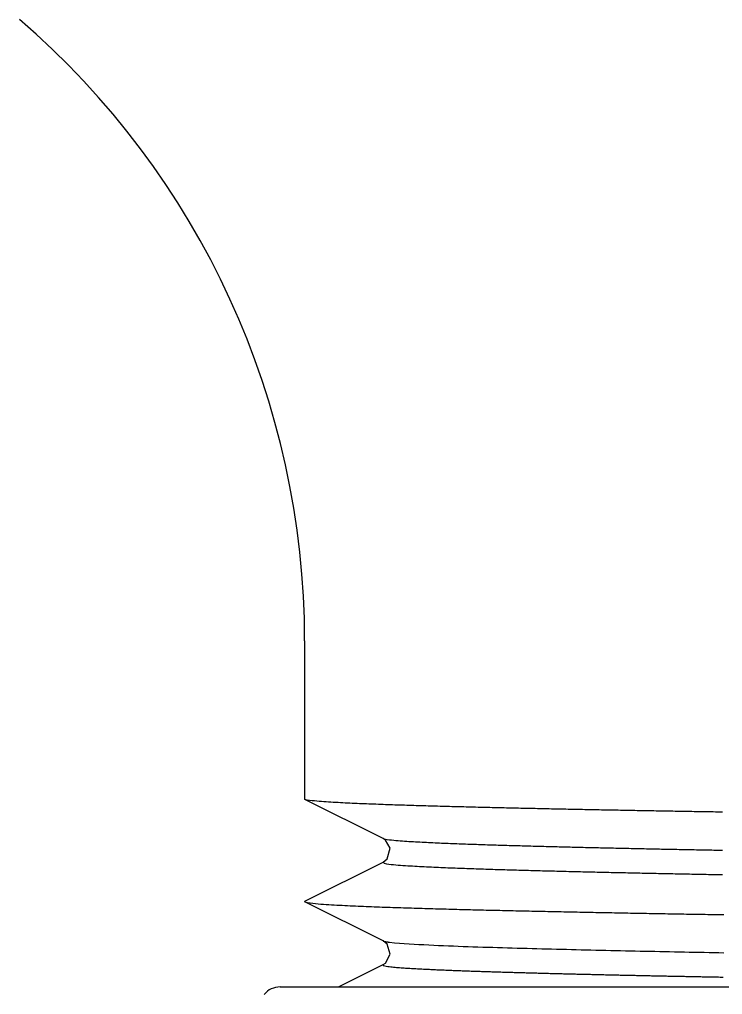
# Model space of a CAD drawing. Header units: millimetres. Extents: x 0 to 3800, y -67 to 2530.
# Drawn here: x 3383.29 to 3393.85, y 911.59 to 926.25 of the extents above; entities that cross this region are included whole.
import ezdxf

# ---------------------------------------------------------------- set-up
doc = ezdxf.new("R2010")
doc.units = ezdxf.units.MM
doc.layers.add('내부선 및 부속', color=4, linetype='Continuous')

msp = doc.modelspace()

# ---------------------------------------------------------------- linework, layer by layer
at = {"layer": '내부선 및 부속', "linetype": 'Continuous'}
for p, q in [((3387.574, 916.907), (3387.574, 914.531)), ((3387.574, 916.907), (3387.574, 914.531)), ((3387.58, 914.525), (3387.574, 914.531)), ((3388.753, 913.938), (3387.58, 914.525)), ((3387.58, 912.997), (3388.753, 913.584)), ((3387.58, 912.997), (3387.574, 912.991)), ((3387.574, 912.991), (3387.58, 912.985)), ((3388.753, 912.399), (3387.58, 912.985)), ((3388.082, 911.708), (3388.753, 912.044)), ((3387.207, 911.708), (3429.004, 911.708))]:
    msp.add_line(p, q, dxfattribs=at)
at = {"layer": '내부선 및 부속', "linetype": 'Continuous', "flags": 128}
for points in [[(3393.855, 914.334), (3393.82, 914.335), (3393.784, 914.335), (3393.748, 914.336), (3393.713, 914.337), (3393.677, 914.337), (3393.641, 914.338), (3393.606, 914.338), (3393.57, 914.339), (3393.534, 914.34), (3393.499, 914.34), (3393.463, 914.341), (3393.427, 914.341), (3393.392, 914.342), (3393.356, 914.343), (3393.32, 914.343), (3393.285, 914.344), (3393.249, 914.344), (3393.213, 914.345), (3393.178, 914.346), (3393.142, 914.346), (3393.106, 914.347), (3393.071, 914.348), (3393.035, 914.348), (3392.999, 914.349), (3392.963, 914.349), (3392.963, 914.349), (3392.928, 914.35), (3392.892, 914.351), (3392.856, 914.351), (3392.821, 914.352), (3392.785, 914.353), (3392.749, 914.353), (3392.714, 914.354), (3392.678, 914.354), (3392.642, 914.355), (3392.607, 914.356), (3392.571, 914.356), (3392.535, 914.357), (3392.5, 914.358), (3392.464, 914.358), (3392.428, 914.359), (3392.393, 914.36), (3392.357, 914.36), (3392.321, 914.361), (3392.286, 914.362), (3392.25, 914.362), (3392.214, 914.363), (3392.179, 914.364), (3392.143, 914.364), (3392.107, 914.365), (3392.072, 914.366), (3392.036, 914.366), (3392, 914.367), (3391.965, 914.368), (3391.929, 914.369), (3391.893, 914.369), (3391.857, 914.37), (3391.822, 914.371), (3391.786, 914.371), (3391.75, 914.372), (3391.715, 914.373), (3391.679, 914.373), (3391.643, 914.374), (3391.608, 914.375), (3391.572, 914.376), (3391.536, 914.376), (3391.501, 914.377), (3391.465, 914.378), (3391.429, 914.378), (3391.394, 914.379), (3391.358, 914.38), (3391.322, 914.381), (3391.287, 914.381), (3391.251, 914.382), (3391.215, 914.383), (3391.18, 914.384), (3391.144, 914.384), (3391.108, 914.385), (3391.073, 914.386), (3391.037, 914.387), (3391.001, 914.387), (3390.966, 914.388), (3390.93, 914.389), (3390.894, 914.39), (3390.859, 914.391), (3390.823, 914.391), (3390.787, 914.392), (3390.752, 914.393), (3390.716, 914.394), (3390.68, 914.395), (3390.645, 914.395), (3390.609, 914.396), (3390.573, 914.397), (3390.538, 914.398), (3390.502, 914.399), (3390.466, 914.399), (3390.431, 914.4), (3390.395, 914.401), (3390.359, 914.402), (3390.323, 914.403), (3390.288, 914.404), (3390.252, 914.405), (3390.216, 914.405), (3390.181, 914.406), (3390.145, 914.407), (3390.109, 914.408), (3390.074, 914.409), (3390.038, 914.41), (3390.002, 914.411), (3389.967, 914.412), (3389.931, 914.413), (3389.895, 914.413), (3389.86, 914.414), (3389.824, 914.415), (3389.788, 914.416), (3389.753, 914.417), (3389.717, 914.418), (3389.681, 914.419), (3389.646, 914.42), (3389.61, 914.421), (3389.574, 914.422), (3389.539, 914.423), (3389.503, 914.424), (3389.467, 914.425), (3389.432, 914.426), (3389.396, 914.427), (3389.396, 914.427), (3389.36, 914.428), (3389.325, 914.429), (3389.289, 914.43), (3389.253, 914.431), (3389.218, 914.432), (3389.182, 914.433), (3389.146, 914.435), (3389.111, 914.436), (3389.075, 914.437), (3389.039, 914.438), (3389.004, 914.439), (3388.968, 914.44), (3388.932, 914.441), (3388.897, 914.443), (3388.861, 914.444), (3388.825, 914.445), (3388.79, 914.446), (3388.754, 914.448), (3388.718, 914.449), (3388.683, 914.45), (3388.647, 914.452), (3388.611, 914.453), (3388.576, 914.454), (3388.54, 914.456), (3388.504, 914.457), (3388.469, 914.458), (3388.433, 914.46), (3388.398, 914.461), (3388.362, 914.463), (3388.326, 914.465), (3388.291, 914.466), (3388.255, 914.468), (3388.219, 914.469), (3388.184, 914.471), (3388.148, 914.473), (3388.112, 914.475), (3388.077, 914.477), (3388.041, 914.479), (3388.006, 914.481), (3387.97, 914.483), (3387.934, 914.485), (3387.899, 914.488), (3387.863, 914.49), (3387.827, 914.492), (3387.792, 914.495), (3387.756, 914.498), (3387.721, 914.502), (3387.686, 914.506), (3387.65, 914.51), (3387.614, 914.515), (3387.58, 914.525), (3387.58, 914.525)], [(3388.753, 913.939), (3388.785, 913.929), (3388.817, 913.924), (3388.85, 913.92), (3388.882, 913.916), (3388.915, 913.912), (3388.947, 913.909), (3388.98, 913.907), (3389.012, 913.904), (3389.045, 913.902), (3389.078, 913.899), (3389.111, 913.897), (3389.143, 913.895), (3389.176, 913.893), (3389.209, 913.891), (3389.241, 913.889), (3389.274, 913.887), (3389.307, 913.886), (3389.339, 913.884), (3389.372, 913.882), (3389.405, 913.881), (3389.437, 913.879), (3389.47, 913.877), (3389.503, 913.876), (3389.536, 913.875), (3389.568, 913.873), (3389.601, 913.872), (3389.634, 913.87), (3389.666, 913.869), (3389.699, 913.868), (3389.732, 913.866), (3389.765, 913.865), (3389.797, 913.864), (3389.83, 913.862), (3389.863, 913.861), (3389.895, 913.86), (3389.928, 913.859), (3389.961, 913.858), (3389.994, 913.856), (3390.026, 913.855), (3390.059, 913.854), (3390.092, 913.853), (3390.125, 913.852), (3390.157, 913.851), (3390.19, 913.85), (3390.223, 913.849), (3390.255, 913.847), (3390.288, 913.846), (3390.321, 913.845), (3390.354, 913.844), (3390.386, 913.843), (3390.419, 913.842), (3390.452, 913.841), (3390.484, 913.84), (3390.517, 913.839), (3390.55, 913.838), (3390.583, 913.837), (3390.615, 913.836), (3390.648, 913.835), (3390.681, 913.834), (3390.714, 913.833), (3390.746, 913.832), (3390.779, 913.831), (3390.812, 913.831), (3390.844, 913.83), (3390.877, 913.829), (3390.91, 913.828), (3390.943, 913.827), (3390.975, 913.826), (3391.008, 913.825), (3391.041, 913.824), (3391.074, 913.823), (3391.106, 913.823), (3391.139, 913.822), (3391.172, 913.821), (3391.205, 913.82), (3391.237, 913.819), (3391.27, 913.818), (3391.303, 913.817), (3391.335, 913.817), (3391.368, 913.816), (3391.401, 913.815), (3391.434, 913.814), (3391.466, 913.813), (3391.499, 913.813), (3391.532, 913.812), (3391.565, 913.811), (3391.597, 913.81), (3391.63, 913.809), (3391.663, 913.809), (3391.696, 913.808), (3391.728, 913.807), (3391.761, 913.806), (3391.794, 913.805), (3391.826, 913.805), (3391.859, 913.804), (3391.892, 913.803), (3391.925, 913.802), (3391.957, 913.802), (3391.99, 913.801), (3392.023, 913.8), (3392.023, 913.8), (3392.056, 913.799), (3392.088, 913.799), (3392.121, 913.798), (3392.154, 913.797), (3392.187, 913.796), (3392.219, 913.796), (3392.252, 913.795), (3392.285, 913.794), (3392.317, 913.794), (3392.35, 913.793), (3392.383, 913.792), (3392.416, 913.791), (3392.448, 913.791), (3392.481, 913.79), (3392.514, 913.789), (3392.547, 913.789), (3392.579, 913.788), (3392.612, 913.787), (3392.645, 913.787), (3392.678, 913.786), (3392.71, 913.785), (3392.743, 913.784), (3392.776, 913.784), (3392.809, 913.783), (3392.841, 913.782), (3392.874, 913.782), (3392.907, 913.781), (3392.939, 913.78), (3392.972, 913.78), (3393.005, 913.779), (3393.038, 913.778), (3393.07, 913.778), (3393.103, 913.777), (3393.136, 913.776), (3393.169, 913.776), (3393.201, 913.775), (3393.234, 913.775), (3393.267, 913.774), (3393.3, 913.773), (3393.332, 913.773), (3393.365, 913.772), (3393.398, 913.771), (3393.431, 913.771), (3393.463, 913.77), (3393.496, 913.769), (3393.529, 913.769), (3393.561, 913.768), (3393.594, 913.768), (3393.627, 913.767), (3393.66, 913.766), (3393.692, 913.766), (3393.725, 913.765), (3393.758, 913.764), (3393.791, 913.764), (3393.823, 913.763), (3393.856, 913.763)], [(3388.753, 913.584), (3388.813, 913.633), (3388.858, 913.791), (3388.791, 913.912), (3388.753, 913.938)], [(3388.753, 913.584), (3388.77, 913.566), (3388.805, 913.558), (3388.84, 913.553), (3388.876, 913.549), (3388.911, 913.546), (3388.947, 913.542), (3388.982, 913.539), (3389.018, 913.537), (3389.053, 913.534), (3389.089, 913.531), (3389.124, 913.529), (3389.16, 913.527), (3389.195, 913.525), (3389.231, 913.523), (3389.266, 913.521), (3389.302, 913.519), (3389.337, 913.517), (3389.373, 913.515), (3389.408, 913.513), (3389.444, 913.512), (3389.479, 913.51), (3389.515, 913.508), (3389.551, 913.507), (3389.586, 913.505), (3389.622, 913.504), (3389.657, 913.502), (3389.693, 913.501), (3389.728, 913.499), (3389.764, 913.498), (3389.8, 913.496), (3389.835, 913.495), (3389.871, 913.494), (3389.906, 913.492), (3389.942, 913.491), (3389.977, 913.49), (3390.013, 913.488), (3390.049, 913.487), (3390.084, 913.486), (3390.12, 913.485), (3390.155, 913.483), (3390.191, 913.482), (3390.226, 913.481), (3390.262, 913.48), (3390.298, 913.479), (3390.333, 913.478), (3390.369, 913.476), (3390.404, 913.475), (3390.44, 913.474), (3390.476, 913.473), (3390.511, 913.472), (3390.547, 913.471), (3390.582, 913.47), (3390.618, 913.469), (3390.653, 913.468), (3390.689, 913.467), (3390.725, 913.466), (3390.76, 913.465), (3390.796, 913.464), (3390.831, 913.463), (3390.867, 913.462), (3390.903, 913.461), (3390.938, 913.46), (3390.974, 913.459), (3391.009, 913.458), (3391.045, 913.457), (3391.08, 913.456), (3391.116, 913.455), (3391.152, 913.454), (3391.187, 913.453), (3391.223, 913.452), (3391.258, 913.451), (3391.294, 913.45), (3391.33, 913.45), (3391.365, 913.449), (3391.401, 913.448), (3391.436, 913.447), (3391.472, 913.446), (3391.507, 913.445), (3391.543, 913.444), (3391.579, 913.443), (3391.614, 913.442), (3391.65, 913.442), (3391.685, 913.441), (3391.721, 913.44), (3391.757, 913.439), (3391.792, 913.438), (3391.828, 913.437), (3391.863, 913.437), (3391.899, 913.436), (3391.934, 913.435), (3391.97, 913.434), (3392.006, 913.433), (3392.041, 913.432), (3392.077, 913.432), (3392.112, 913.431), (3392.148, 913.43), (3392.184, 913.429), (3392.219, 913.428), (3392.255, 913.428), (3392.29, 913.427), (3392.29, 913.427), (3392.326, 913.426), (3392.362, 913.425), (3392.397, 913.425), (3392.433, 913.424), (3392.468, 913.423), (3392.504, 913.422), (3392.539, 913.422), (3392.575, 913.421), (3392.611, 913.42), (3392.646, 913.419), (3392.682, 913.419), (3392.717, 913.418), (3392.753, 913.417), (3392.789, 913.416), (3392.824, 913.416), (3392.86, 913.415), (3392.895, 913.414), (3392.931, 913.413), (3392.967, 913.413), (3393.002, 913.412), (3393.038, 913.411), (3393.073, 913.41), (3393.109, 913.41), (3393.145, 913.409), (3393.18, 913.408), (3393.216, 913.408), (3393.251, 913.407), (3393.287, 913.406), (3393.322, 913.406), (3393.358, 913.405), (3393.394, 913.404), (3393.429, 913.403), (3393.465, 913.403), (3393.5, 913.402), (3393.536, 913.401), (3393.572, 913.401), (3393.607, 913.4), (3393.643, 913.399), (3393.678, 913.399), (3393.714, 913.398), (3393.75, 913.397), (3393.785, 913.397), (3393.821, 913.396), (3393.856, 913.395)], [(3387.58, 912.985), (3387.619, 912.975), (3387.659, 912.969), (3387.699, 912.965), (3387.738, 912.96), (3387.778, 912.956), (3387.818, 912.953), (3387.859, 912.95), (3387.899, 912.948), (3387.939, 912.945), (3387.979, 912.943), (3388.019, 912.94), (3388.059, 912.938), (3388.099, 912.936), (3388.139, 912.934), (3388.179, 912.932), (3388.219, 912.93), (3388.259, 912.928), (3388.299, 912.926), (3388.34, 912.924), (3388.38, 912.922), (3388.42, 912.921), (3388.46, 912.919), (3388.5, 912.917), (3388.54, 912.916), (3388.58, 912.914), (3388.62, 912.913), (3388.66, 912.911), (3388.7, 912.91), (3388.741, 912.908), (3388.781, 912.907), (3388.821, 912.905), (3388.861, 912.904), (3388.901, 912.903), (3388.941, 912.901), (3388.981, 912.9), (3389.021, 912.899), (3389.062, 912.897), (3389.102, 912.896), (3389.142, 912.895), (3389.182, 912.894), (3389.222, 912.892), (3389.262, 912.891), (3389.302, 912.89), (3389.342, 912.889), (3389.382, 912.888), (3389.423, 912.886), (3389.463, 912.885), (3389.503, 912.884), (3389.543, 912.883), (3389.583, 912.882), (3389.623, 912.881), (3389.663, 912.88), (3389.703, 912.879), (3389.744, 912.878), (3389.784, 912.877), (3389.824, 912.875), (3389.864, 912.874), (3389.904, 912.873), (3389.944, 912.872), (3389.984, 912.871), (3390.024, 912.87), (3390.065, 912.869), (3390.105, 912.868), (3390.145, 912.867), (3390.185, 912.866), (3390.225, 912.865), (3390.265, 912.864), (3390.305, 912.863), (3390.346, 912.862), (3390.386, 912.862), (3390.426, 912.861), (3390.466, 912.86), (3390.506, 912.859), (3390.546, 912.858), (3390.586, 912.857), (3390.626, 912.856), (3390.667, 912.855), (3390.707, 912.854), (3390.747, 912.853), (3390.787, 912.852), (3390.827, 912.851), (3390.867, 912.851), (3390.907, 912.85), (3390.947, 912.849), (3390.988, 912.848), (3391.028, 912.847), (3391.068, 912.846), (3391.108, 912.845), (3391.148, 912.844), (3391.188, 912.844), (3391.228, 912.843), (3391.268, 912.842), (3391.309, 912.841), (3391.349, 912.84), (3391.389, 912.839), (3391.429, 912.839), (3391.469, 912.838), (3391.509, 912.837), (3391.549, 912.836), (3391.59, 912.835), (3391.59, 912.835), (3391.63, 912.835), (3391.67, 912.834), (3391.71, 912.833), (3391.75, 912.832), (3391.79, 912.831), (3391.83, 912.831), (3391.87, 912.83), (3391.911, 912.829), (3391.951, 912.828), (3391.991, 912.827), (3392.031, 912.827), (3392.071, 912.826), (3392.111, 912.825), (3392.151, 912.824), (3392.192, 912.824), (3392.232, 912.823), (3392.272, 912.822), (3392.312, 912.821), (3392.352, 912.821), (3392.392, 912.82), (3392.432, 912.819), (3392.472, 912.818), (3392.513, 912.818), (3392.553, 912.817), (3392.593, 912.816), (3392.633, 912.815), (3392.673, 912.815), (3392.713, 912.814), (3392.753, 912.813), (3392.794, 912.813), (3392.834, 912.812), (3392.874, 912.811), (3392.914, 912.81), (3392.954, 912.81), (3392.994, 912.809), (3393.034, 912.808), (3393.074, 912.808), (3393.115, 912.807), (3393.155, 912.806), (3393.195, 912.806), (3393.235, 912.805), (3393.275, 912.804), (3393.315, 912.803), (3393.355, 912.803), (3393.396, 912.802), (3393.436, 912.801), (3393.476, 912.801), (3393.516, 912.8), (3393.556, 912.799), (3393.596, 912.799), (3393.636, 912.798), (3393.676, 912.797), (3393.717, 912.797), (3393.757, 912.796), (3393.797, 912.795), (3393.837, 912.795), (3393.877, 912.794)], [(3388.753, 912.399), (3388.754, 912.399), (3388.754, 912.398), (3388.755, 912.398), (3388.755, 912.398), (3388.756, 912.397), (3388.757, 912.397), (3388.757, 912.397), (3388.758, 912.397), (3388.758, 912.397), (3388.759, 912.396), (3388.76, 912.396), (3388.76, 912.396), (3388.761, 912.396), (3388.761, 912.396), (3388.762, 912.395), (3388.763, 912.395), (3388.763, 912.395), (3388.764, 912.395), (3388.764, 912.395), (3388.765, 912.394), (3388.766, 912.394), (3388.766, 912.394), (3388.767, 912.394), (3388.767, 912.394), (3388.768, 912.394), (3388.769, 912.393), (3388.769, 912.393), (3388.77, 912.393), (3388.77, 912.393), (3388.771, 912.393), (3388.772, 912.393), (3388.772, 912.392), (3388.773, 912.392), (3388.773, 912.392), (3388.774, 912.392), (3388.775, 912.392), (3388.775, 912.392), (3388.776, 912.392), (3388.776, 912.391), (3388.777, 912.391), (3388.778, 912.391), (3388.778, 912.391), (3388.779, 912.391), (3388.78, 912.391), (3388.78, 912.391), (3388.781, 912.39), (3388.781, 912.39), (3388.782, 912.39), (3388.783, 912.39), (3388.783, 912.39), (3388.784, 912.39), (3388.784, 912.39), (3388.785, 912.389), (3388.786, 912.389), (3388.786, 912.389), (3388.787, 912.389), (3388.787, 912.389), (3388.788, 912.389), (3388.789, 912.389), (3388.789, 912.389), (3388.79, 912.388), (3388.791, 912.388), (3388.791, 912.388), (3388.792, 912.388), (3388.792, 912.388), (3388.793, 912.388), (3388.794, 912.388), (3388.794, 912.388), (3388.795, 912.387), (3388.795, 912.387), (3388.796, 912.387), (3388.797, 912.387), (3388.797, 912.387), (3388.798, 912.387), (3388.799, 912.387), (3388.799, 912.387), (3388.8, 912.387), (3388.8, 912.386), (3388.801, 912.386), (3388.802, 912.386), (3388.802, 912.386), (3388.803, 912.386), (3388.803, 912.386), (3388.804, 912.386), (3388.805, 912.386), (3388.805, 912.386), (3388.806, 912.386), (3388.807, 912.385), (3388.807, 912.385), (3388.808, 912.385), (3388.808, 912.385), (3388.809, 912.385), (3388.81, 912.385), (3388.81, 912.385), (3388.811, 912.385), (3388.812, 912.385), (3388.812, 912.385), (3388.813, 912.385), (3388.813, 912.384), (3388.814, 912.384), (3388.814, 912.384), (3388.815, 912.384), (3388.815, 912.384), (3388.816, 912.384), (3388.816, 912.384), (3388.817, 912.384), (3388.818, 912.384), (3388.818, 912.384), (3388.819, 912.384), (3388.82, 912.384), (3388.82, 912.383), (3388.821, 912.383), (3388.821, 912.383), (3388.822, 912.383), (3388.823, 912.383), (3388.823, 912.383), (3388.824, 912.383), (3388.825, 912.383), (3388.825, 912.383), (3388.826, 912.383), (3388.826, 912.383), (3388.827, 912.383), (3388.828, 912.382), (3388.828, 912.382), (3388.829, 912.382), (3388.83, 912.382), (3388.83, 912.382), (3388.831, 912.382), (3388.831, 912.382), (3388.832, 912.382), (3388.833, 912.382), (3388.833, 912.382), (3388.834, 912.382), (3388.834, 912.382), (3388.835, 912.382), (3388.836, 912.381), (3388.836, 912.381), (3388.837, 912.381), (3388.838, 912.381), (3388.838, 912.381), (3388.839, 912.381), (3388.839, 912.381), (3388.84, 912.381), (3388.841, 912.381), (3388.841, 912.381), (3388.842, 912.381), (3388.843, 912.381), (3388.843, 912.381), (3388.844, 912.38), (3388.844, 912.38), (3388.845, 912.38), (3388.846, 912.38), (3388.846, 912.38), (3388.847, 912.38), (3388.848, 912.38), (3388.848, 912.38), (3388.849, 912.38), (3388.849, 912.38), (3388.85, 912.38), (3388.851, 912.38), (3388.851, 912.38)], [(3388.753, 912.044), (3388.788, 912.067), (3388.859, 912.199), (3388.814, 912.348), (3388.753, 912.399)], [(3388.851, 912.38), (3388.924, 912.372), (3388.998, 912.365), (3389.072, 912.36), (3389.145, 912.355), (3389.219, 912.351), (3389.293, 912.347), (3389.367, 912.343), (3389.44, 912.339), (3389.514, 912.336), (3389.588, 912.332), (3389.662, 912.329), (3389.736, 912.326), (3389.81, 912.323), (3389.883, 912.32), (3389.957, 912.317), (3390.031, 912.315), (3390.105, 912.312), (3390.179, 912.31), (3390.253, 912.307), (3390.327, 912.305), (3390.401, 912.303), (3390.474, 912.301), (3390.548, 912.298), (3390.622, 912.296), (3390.696, 912.294), (3390.77, 912.292), (3390.844, 912.29), (3390.918, 912.288), (3390.992, 912.286), (3391.066, 912.284), (3391.139, 912.282), (3391.213, 912.28), (3391.287, 912.278), (3391.361, 912.276), (3391.435, 912.274), (3391.509, 912.273), (3391.583, 912.271), (3391.657, 912.269), (3391.73, 912.267), (3391.804, 912.265), (3391.878, 912.264), (3391.952, 912.262), (3392.026, 912.26), (3392.1, 912.259), (3392.174, 912.257), (3392.248, 912.255), (3392.322, 912.254), (3392.395, 912.252), (3392.469, 912.25), (3392.543, 912.249), (3392.617, 912.247), (3392.691, 912.246), (3392.765, 912.244), (3392.839, 912.243), (3392.913, 912.241), (3392.987, 912.24), (3393.06, 912.238), (3393.134, 912.237), (3393.208, 912.235), (3393.282, 912.234), (3393.356, 912.232), (3393.43, 912.231), (3393.504, 912.229), (3393.578, 912.228), (3393.652, 912.227), (3393.726, 912.225), (3393.799, 912.224), (3393.873, 912.222)], [(3388.753, 912.044), (3388.757, 912.029), (3388.779, 912.024), (3388.801, 912.019), (3388.823, 912.016), (3388.846, 912.013), (3388.868, 912.01), (3388.89, 912.008), (3388.912, 912.006), (3388.935, 912.004), (3388.957, 912.002), (3388.979, 912), (3389.002, 911.998), (3389.024, 911.996), (3389.046, 911.995), (3389.069, 911.993), (3389.091, 911.991), (3389.114, 911.99), (3389.136, 911.989), (3389.158, 911.987), (3389.181, 911.986), (3389.203, 911.984), (3389.225, 911.983), (3389.248, 911.982), (3389.27, 911.981), (3389.293, 911.979), (3389.315, 911.978), (3389.337, 911.977), (3389.36, 911.976), (3389.382, 911.975), (3389.405, 911.974), (3389.427, 911.973), (3389.449, 911.972), (3389.472, 911.97), (3389.494, 911.969), (3389.517, 911.968), (3389.539, 911.967), (3389.561, 911.966), (3389.584, 911.965), (3389.606, 911.964), (3389.629, 911.963), (3389.651, 911.963), (3389.673, 911.962), (3389.696, 911.961), (3389.718, 911.96), (3389.741, 911.959), (3389.763, 911.958), (3389.785, 911.957), (3389.808, 911.956), (3389.83, 911.955), (3389.853, 911.954), (3389.875, 911.954), (3389.897, 911.953), (3389.92, 911.952), (3389.942, 911.951), (3389.965, 911.95), (3389.987, 911.95), (3390.009, 911.949), (3390.032, 911.948), (3390.054, 911.947), (3390.077, 911.946), (3390.099, 911.946), (3390.121, 911.945), (3390.144, 911.944), (3390.166, 911.943), (3390.189, 911.943), (3390.211, 911.942), (3390.233, 911.941), (3390.256, 911.94), (3390.278, 911.94), (3390.301, 911.939), (3390.323, 911.938), (3390.346, 911.937), (3390.368, 911.937), (3390.39, 911.936), (3390.413, 911.935), (3390.435, 911.935), (3390.458, 911.934), (3390.48, 911.933), (3390.502, 911.933), (3390.525, 911.932), (3390.547, 911.931), (3390.57, 911.931), (3390.592, 911.93), (3390.614, 911.929), (3390.637, 911.929), (3390.659, 911.928), (3390.682, 911.927), (3390.704, 911.927), (3390.726, 911.926), (3390.749, 911.925), (3390.771, 911.925), (3390.794, 911.924), (3390.816, 911.923), (3390.839, 911.923), (3390.861, 911.922), (3390.883, 911.922), (3390.906, 911.921), (3390.928, 911.92), (3390.951, 911.92), (3390.973, 911.919), (3390.973, 911.919), (3390.995, 911.918), (3391.018, 911.918), (3391.04, 911.917), (3391.063, 911.917), (3391.085, 911.916), (3391.107, 911.915), (3391.13, 911.915), (3391.152, 911.914), (3391.175, 911.914), (3391.197, 911.913), (3391.22, 911.912), (3391.242, 911.912), (3391.264, 911.911), (3391.287, 911.911), (3391.309, 911.91), (3391.332, 911.91), (3391.354, 911.909), (3391.376, 911.908), (3391.399, 911.908), (3391.421, 911.907), (3391.444, 911.907), (3391.466, 911.906), (3391.488, 911.906), (3391.511, 911.905), (3391.533, 911.905), (3391.556, 911.904), (3391.578, 911.903), (3391.601, 911.903), (3391.623, 911.902), (3391.645, 911.902), (3391.668, 911.901), (3391.69, 911.901), (3391.713, 911.9), (3391.735, 911.9), (3391.757, 911.899), (3391.78, 911.899), (3391.802, 911.898), (3391.825, 911.898), (3391.847, 911.897), (3391.87, 911.897), (3391.892, 911.896), (3391.914, 911.895), (3391.937, 911.895), (3391.959, 911.894), (3391.982, 911.894), (3392.004, 911.893), (3392.026, 911.893), (3392.049, 911.892), (3392.071, 911.892), (3392.094, 911.891), (3392.116, 911.891), (3392.138, 911.89), (3392.161, 911.89), (3392.183, 911.889), (3392.206, 911.889), (3392.228, 911.888), (3392.251, 911.888), (3392.273, 911.887), (3392.295, 911.887), (3392.318, 911.886), (3392.34, 911.886), (3392.363, 911.885), (3392.385, 911.885), (3392.407, 911.884), (3392.43, 911.884), (3392.452, 911.884), (3392.475, 911.883), (3392.497, 911.883), (3392.52, 911.882), (3392.542, 911.882), (3392.564, 911.881), (3392.587, 911.881), (3392.609, 911.88), (3392.632, 911.88), (3392.654, 911.879), (3392.676, 911.879), (3392.699, 911.878), (3392.721, 911.878), (3392.744, 911.877), (3392.766, 911.877), (3392.789, 911.876), (3392.811, 911.876), (3392.833, 911.876), (3392.856, 911.875), (3392.878, 911.875), (3392.901, 911.874), (3392.923, 911.874), (3392.945, 911.873), (3392.968, 911.873), (3392.99, 911.872), (3393.013, 911.872), (3393.035, 911.871), (3393.058, 911.871), (3393.08, 911.871), (3393.102, 911.87), (3393.125, 911.87), (3393.147, 911.869), (3393.17, 911.869), (3393.192, 911.868), (3393.214, 911.868), (3393.214, 911.868), (3393.237, 911.867), (3393.259, 911.867), (3393.282, 911.867), (3393.304, 911.866), (3393.326, 911.866), (3393.349, 911.865), (3393.371, 911.865), (3393.394, 911.864), (3393.416, 911.864), (3393.439, 911.863), (3393.461, 911.863), (3393.483, 911.863), (3393.506, 911.862), (3393.528, 911.862), (3393.551, 911.861), (3393.573, 911.861), (3393.595, 911.86), (3393.618, 911.86), (3393.64, 911.86), (3393.663, 911.859), (3393.685, 911.859), (3393.708, 911.858), (3393.73, 911.858), (3393.752, 911.857), (3393.775, 911.857), (3393.797, 911.857), (3393.82, 911.856), (3393.842, 911.856), (3393.864, 911.855)]]:
    msp.add_lwpolyline(points, dxfattribs=at)
at = {"layer": '내부선 및 부속', "linetype": 'Continuous'}
for centre, radius, start, end in [((3375.256, 916.907), 12.319, 0, 49.2943), ((3387.206, 911.4), 0.308, 90, 140.9979)]:
    msp.add_arc(centre, radius, start, end, dxfattribs=at)

doc.saveas('drawing.dxf')
